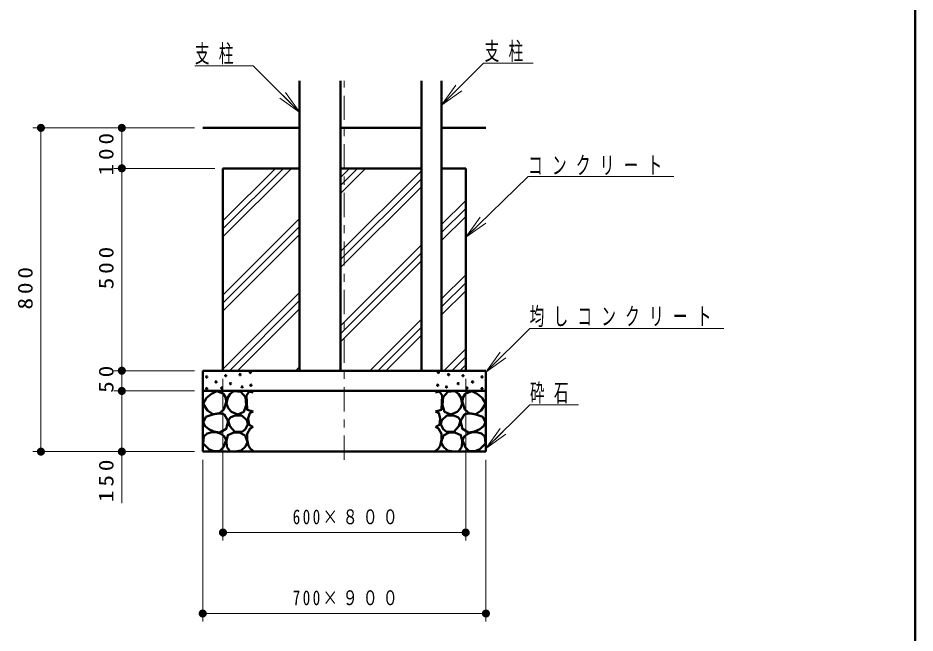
# Model space of a CAD drawing. Units: millimetres on the paper, with parts at other scales. Extents: x -385 to 0, y -594 to 267.
# Drawn here: x -110.9 to 0, y -528.5 to -452.5 of the extents above; entities that cross this region are included whole.
import ezdxf

# ---------------------------------------------------------------- set-up
doc = ezdxf.new("R2010")
doc.units = ezdxf.units.MM
doc.linetypes.add('USER2', pattern=[6, 3, -1, 1, -1])
doc.layers.add('LY_1', color=7, linetype='Continuous', lineweight=50)
doc.styles.add('ＭＳ ゴシック', font='')
doc.styles.get('ＭＳ ゴシック').set_extended_font_data('MS Gothic')

# ---------------------------------------------------------------- blocks, each defined once
blk = doc.blocks.new('filled_dot')
at = {"color": 0, "linetype": 'Continuous', "lineweight": -2, "const_width": 1.25}
blk.add_lwpolyline([(-0.625, 0, 1), (0.625, 0, 1)], format="xyb", close=True, dxfattribs=at)

msp = doc.modelspace()

# ---------------------------------------------------------------- linework, layer by layer
at = {"layer": 'LY_1'}
for p, q in [((0, -594), (0, -327)), ((-76.083, -466.129), (-88.043, -466.129)), ((-71.003, -466.129), (-61.013, -466.129)), ((-58.513, -466.129), (-53.043, -466.129))]:
    msp.add_line(p, q, dxfattribs=at)
at = {"layer": 'LY_1', "lineweight": 13}
for p, q in [((-89.012, -458.454), (-81.797, -458.454)), ((-76.031, -464.219), (-81.797, -458.454)), ((-58.513, -463.315), (-53.341, -458.143)), ((-53.341, -458.143), (-47.192, -458.143)), ((-58.513, -463.315), (-56.745, -460.84)), ((-58.513, -463.315), (-56.391, -461.193)), ((-76.031, -464.219), (-78.153, -462.098)), ((-77.799, -461.744), (-76.031, -464.219)), ((-56.038, -461.547), (-58.513, -463.315)), ((-76.031, -464.219), (-78.506, -462.452)), ((-99.043, -466.129), (-109.043, -466.129)), ((-108.043, -506.129), (-108.043, -466.129)), ((-89.043, -466.129), (-99.043, -466.129)), ((-98.043, -471.129), (-98.043, -466.129)), ((-86.543, -471.129), (-99.043, -471.129)), ((-98.043, -496.129), (-98.043, -471.129)), ((-85.543, -477.619), (-79.052, -471.129)), ((-85.543, -478.609), (-78.062, -471.129)), ((-85.543, -479.599), (-77.072, -471.129)), ((-71.003, -472.243), (-69.888, -471.129)), ((-71.003, -473.233), (-68.898, -471.129)), ((-71.003, -474.223), (-67.908, -471.129)), ((-71.003, -481.407), (-61.013, -471.417)), ((-55.543, -479.615), (-47.818, -472.119)), ((-47.818, -472.119), (-29.818, -472.119)), ((-71.003, -482.397), (-61.013, -472.407)), ((-71.003, -483.387), (-61.013, -473.397)), ((-58.513, -478.082), (-55.543, -475.112)), ((-58.513, -479.072), (-55.543, -476.102)), ((-85.543, -486.783), (-76.083, -477.323)), ((-58.513, -480.061), (-55.543, -477.091)), ((-55.543, -479.615), (-53.738, -477.167)), ((-55.543, -479.615), (-53.39, -477.526)), ((-53.042, -477.885), (-55.543, -479.615)), ((-85.543, -487.773), (-76.083, -478.313)), ((-85.543, -488.763), (-76.083, -479.303)), ((-71.003, -490.572), (-61.013, -480.582)), ((-71.003, -491.562), (-61.013, -481.572)), ((-71.003, -492.551), (-61.013, -482.561)), ((-58.513, -487.246), (-55.543, -484.276)), ((-58.513, -488.236), (-55.543, -485.266)), ((-85.543, -495.947), (-76.083, -486.487)), ((-58.513, -489.226), (-55.543, -486.256)), ((-84.734, -496.129), (-76.083, -487.477)), ((-83.744, -496.129), (-76.083, -488.467)), ((-67.396, -496.129), (-61.013, -489.746)), ((-66.406, -496.129), (-61.013, -490.736)), ((-53.043, -496.309), (-47.634, -490.9)), ((-47.634, -490.9), (-23.634, -490.9)), ((-65.416, -496.129), (-61.013, -491.726)), ((-58.231, -496.129), (-55.543, -493.44)), ((-57.241, -496.129), (-55.543, -494.43)), ((-53.043, -496.309), (-51.275, -493.834)), ((-53.043, -496.309), (-50.921, -494.188)), ((-56.252, -496.129), (-55.543, -495.42)), ((-50.568, -494.541), (-53.043, -496.309)), ((-89.043, -496.129), (-99.043, -496.129)), ((-98.043, -498.629), (-98.043, -496.129)), ((-76.56, -496.129), (-76.083, -495.652)), ((-85.543, -497.129), (-85.543, -517.129)), ((-55.543, -497.129), (-55.543, -517.129)), ((-89.043, -498.629), (-99.043, -498.629)), ((-98.043, -512.498), (-98.043, -498.629)), ((-53.043, -505.745), (-47.634, -500.336)), ((-47.634, -500.336), (-41.59, -500.336)), ((-53.043, -505.745), (-51.275, -503.27)), ((-53.043, -505.745), (-50.921, -503.624)), ((-50.568, -503.977), (-53.043, -505.745)), ((-99.043, -506.129), (-109.043, -506.129)), ((-89.043, -506.129), (-99.043, -506.129)), ((-88.043, -507.129), (-88.043, -527.129)), ((-53.043, -507.129), (-53.043, -527.129)), ((-55.543, -516.129), (-85.543, -516.129)), ((-53.043, -526.129), (-88.043, -526.129))]:
    msp.add_line(p, q, dxfattribs=at)
at = {"layer": 'LY_1', "color": 140}
for p, q in [((-76.083, -460.322), (-76.083, -496.129)), ((-71.003, -460.322), (-71.003, -496.129)), ((-61.013, -460.322), (-61.013, -496.129)), ((-58.513, -460.322), (-58.513, -496.129)), ((-85.543, -471.129), (-76.083, -471.129)), ((-85.543, -471.129), (-85.543, -496.129)), ((-71.003, -471.129), (-61.013, -471.129)), ((-55.543, -471.129), (-58.513, -471.129)), ((-55.543, -471.129), (-55.543, -496.129)), ((-53.043, -496.129), (-88.043, -496.129)), ((-88.043, -496.129), (-88.043, -506.129)), ((-53.043, -496.129), (-53.043, -506.129)), ((-53.043, -498.629), (-88.043, -498.629)), ((-53.043, -506.129), (-88.043, -506.129))]:
    msp.add_line(p, q, dxfattribs=at)
at = {"layer": 'LY_1', "linetype": 'USER2', "lineweight": 13}
msp.add_line((-70.543, -507.152), (-70.543, -460.322), dxfattribs=at)
at = {"layer": 'LY_1', "color": 140}
for points in [[(-86.797, -501.488), (-87.467, -501.035), (-87.992, -500.22), (-87.576, -499.496), (-86.978, -498.989), (-86.29, -498.663), (-85.475, -499.007), (-85.205, -499.469), (-85.131, -500.003), (-85.439, -500.927), (-85.964, -501.361)], [(-83.698, -501.546), (-84.475, -501.201), (-84.894, -500.749), (-85.1, -500.188), (-84.949, -499.433), (-84.639, -498.976), (-84.194, -498.678), (-83.353, -498.721), (-82.771, -499.411), (-82.684, -500.382), (-82.943, -501.201)], [(-57.387, -501.546), (-56.611, -501.201), (-56.191, -500.749), (-55.985, -500.188), (-56.136, -499.433), (-56.446, -498.976), (-56.891, -498.678), (-57.732, -498.721), (-58.315, -499.411), (-58.401, -500.382), (-58.142, -501.201)], [(-54.288, -501.488), (-53.618, -501.035), (-53.093, -500.22), (-53.51, -499.496), (-54.107, -498.989), (-54.795, -498.663), (-55.61, -499.007), (-55.88, -499.469), (-55.954, -500.003), (-55.647, -500.927), (-55.121, -501.361)], [(-86.652, -503.625), (-87.286, -503.353), (-87.757, -502.993), (-87.992, -502.52), (-87.648, -501.832), (-86.779, -501.542), (-86.045, -501.407), (-85.403, -501.506), (-84.914, -502.357), (-85.131, -503.317), (-85.91, -503.77)], [(-84.065, -503.703), (-84.712, -502.992), (-84.885, -502.237), (-84.565, -501.881), (-84.043, -501.676), (-83.224, -501.676), (-82.577, -502.237), (-82.469, -502.733), (-82.749, -503.358), (-83.137, -503.66)], [(-57.02, -503.703), (-56.373, -502.992), (-56.201, -502.237), (-56.52, -501.881), (-57.042, -501.676), (-57.862, -501.676), (-58.509, -502.237), (-58.617, -502.733), (-58.336, -503.358), (-57.948, -503.66)], [(-54.433, -503.625), (-53.799, -503.353), (-53.328, -502.993), (-53.093, -502.52), (-53.437, -501.832), (-54.306, -501.542), (-55.041, -501.407), (-55.683, -501.506), (-56.172, -502.357), (-55.954, -503.317), (-55.176, -503.77)], [(-86.67, -506.07), (-87.286, -505.816), (-87.992, -505.11), (-87.92, -504.259), (-87.478, -503.878), (-86.888, -503.716), (-86.371, -503.73), (-85.873, -503.897), (-85.389, -504.236), (-85.131, -504.694), (-85.511, -505.617), (-85.982, -506.052)], [(-85.122, -504.782), (-84.949, -504.092), (-84.302, -503.811), (-83.504, -503.768), (-82.814, -504.156), (-82.512, -504.954), (-82.771, -505.515), (-83.288, -505.99), (-84.108, -506.098), (-84.69, -506.054), (-85.062, -505.523)], [(-55.964, -504.782), (-56.136, -504.092), (-56.783, -503.811), (-57.581, -503.768), (-58.272, -504.156), (-58.573, -504.954), (-58.315, -505.515), (-57.797, -505.99), (-56.977, -506.098), (-56.395, -506.054), (-56.024, -505.523)], [(-54.415, -506.07), (-53.799, -505.816), (-53.093, -505.11), (-53.165, -504.259), (-53.607, -503.878), (-54.198, -503.716), (-54.714, -503.73), (-55.212, -503.897), (-55.696, -504.236), (-55.954, -504.694), (-55.574, -505.617), (-55.103, -506.052)]]:
    msp.add_lwpolyline(points, close=True, dxfattribs=at)
for points in [[(-81.829, -498.844), (-82.3, -498.681), (-82.626, -499.188), (-82.59, -500.003), (-82.553, -500.945), (-81.811, -501.162)], [(-59.256, -498.844), (-58.786, -498.681), (-58.46, -499.188), (-58.496, -500.003), (-58.532, -500.945), (-59.275, -501.162)], [(-81.829, -501.18), (-82.227, -501.361), (-82.408, -502.013), (-82.3, -502.828), (-81.847, -503.046)], [(-59.256, -501.18), (-58.858, -501.361), (-58.677, -502.013), (-58.786, -502.828), (-59.238, -503.046)], [(-81.829, -503.046), (-82.191, -503.263), (-82.535, -503.951), (-82.571, -504.675), (-82.39, -505.4), (-82.137, -505.798), (-81.793, -506.034)], [(-59.256, -503.046), (-58.894, -503.263), (-58.55, -503.951), (-58.514, -504.675), (-58.695, -505.4), (-58.949, -505.798), (-59.293, -506.034)]]:
    msp.add_lwpolyline(points, dxfattribs=at)
for centre in [(-85.21, -496.743), (-83.429, -496.613), (-82.164, -496.355), (-58.921, -496.355), (-57.657, -496.613), (-55.876, -496.743), (-87.558, -496.897), (-86.397, -497.517), (-84.616, -497.723), (-82.086, -497.93), (-58.999, -497.93), (-56.469, -497.723), (-54.688, -497.517), (-53.527, -496.897), (-87.558, -498.343), (-85.7, -498.265), (-83.171, -498.136), (-57.915, -498.136), (-55.385, -498.265), (-53.527, -498.343)]:
    msp.add_circle(centre, 0.0774, dxfattribs=at)

# ---------------------------------------------------------------- block references
at = {"layer": 'LY_1', "lineweight": 13, "xscale": 0.4, "yscale": 0.4}
for p, rotation in [((-108.043, -466.129), 270), ((-98.043, -466.129), 270), ((-98.043, -471.129), 90), ((-98.043, -471.129), 270), ((-98.043, -496.129), 90), ((-98.043, -496.129), 270), ((-98.043, -498.629), 90), ((-98.043, -498.629), 270), ((-108.043, -506.129), 90), ((-98.043, -506.129), 90), ((-55.543, -516.129), 180), ((-53.043, -526.129), 180)]:
    msp.add_blockref('filled_dot', p, dxfattribs=dict(at, rotation=rotation))
for p in [(-85.543, -516.129), (-88.043, -526.129)]:
    msp.add_blockref('filled_dot', p, dxfattribs=at)

# ---------------------------------------------------------------- texts
at = {"layer": 'LY_1', "style": 'ＭＳ ゴシック'}
for s, insert, char_height, attachment_point in [('\\T1.64;\\W0.6;支柱', (-89.012, -458.304), 2.199, 7), ('\\T1.64;\\W0.6;支柱', (-53.192, -457.993), 2.199, 7), ('\\T1.64;\\W0.6;コンクリート', (-47.818, -471.969), 2.199, 7), ('\\T1.64;\\W0.6;均しコンクリート', (-47.634, -490.75), 2.199, 7), ('\\T1.64;\\W0.6;砕石', (-47.59, -500.186), 2.199, 7), ('\\T1.32;\\W0.75;600×８００', (-70.126, -515.129), 1.833, 8), ('\\T1.32;\\W0.75;700×９００', (-70.126, -525.129), 1.833, 8)]:
    msp.add_mtext(s, dxfattribs=dict(at, insert=insert, char_height=char_height, attachment_point=attachment_point))
at = {"layer": 'LY_1', "char_height": 1.833, "attachment_point": 8, "rotation": 90, "style": 'ＭＳ ゴシック'}
for s, insert in [('\\T1.33;\\W1.15;100', (-99.043, -469.146)), ('\\T1.33;\\W1.15;500', (-99.043, -483.212)), ('\\T1.33;\\W1.15;800', (-109.043, -485.712)), ('\\T1.34;\\W1.15;50', (-99.043, -496.951)), ('\\T1.33;\\W1.15;150', (-99.043, -509.498))]:
    msp.add_mtext(s, dxfattribs=dict(at, insert=insert))

doc.saveas('drawing.dxf')
